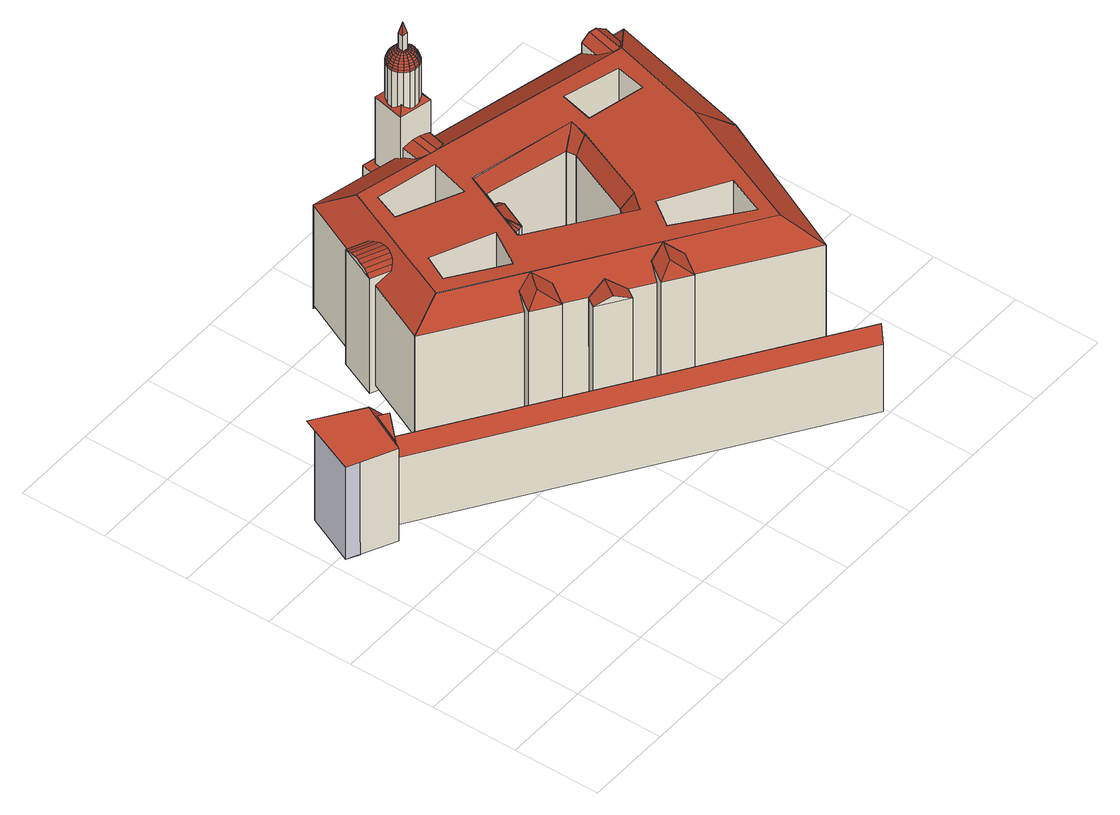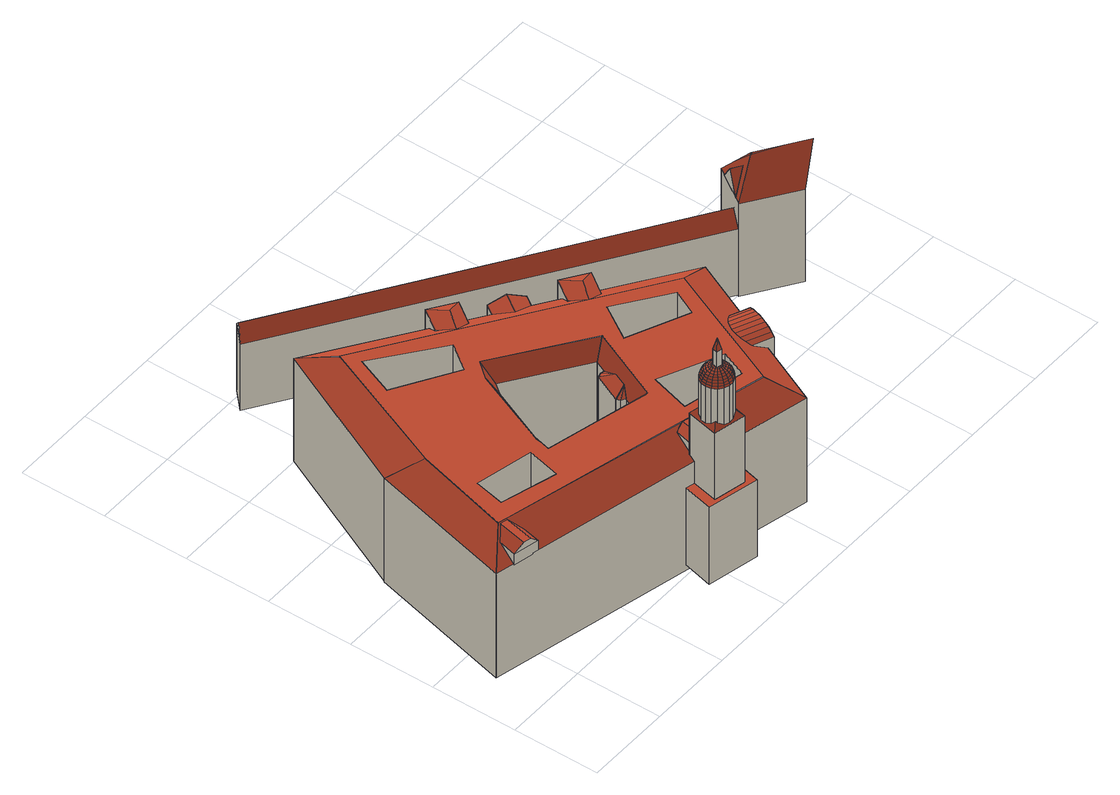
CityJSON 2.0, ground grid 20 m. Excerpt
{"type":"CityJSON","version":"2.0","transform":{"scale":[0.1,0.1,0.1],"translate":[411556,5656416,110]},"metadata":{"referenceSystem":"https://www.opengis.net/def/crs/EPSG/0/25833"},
"CityObjects":{
"building1":{"type":"Building","attributes":{"name":"Residenzschloss Dresdensmannsturm","Gemeindeschluessel":14612000,"Dachneigung":32.21,"Dachorientierung":7.76,"MittlereTraufHoehe":126.92,"QualitaetDacherkennung":100,"ObjektHoehe":32.31,"BodenHoehe":112.13,"Geometrietyp2DReferenz":"3000","AbsoluteHoehe":144.44,"Dachflaeche":2855.37,"measuredHeight":32.31,"function":"31001_3031","roofType":"5000","storeysAboveGround":11},"children":["building1-1","building1-2"]},
"building1-1":{"type":"BuildingPart","attributes":{"Dachneigung":35.09,"Dachorientierung":-55.31,"MittlereTraufHoehe":136.72,"QualitaetDacherkennung":100,"BodenHoehe":112.15,"ObjektTeilHoehe":32.26,"Geometrietyp2DReferenz":"3000","AbsoluteHoehe":144.41,"Dachflaeche":292.29,"measuredHeight":32.26,"roofType":"5000","storeysAboveGround":11},"parents":["building1"],"geometry":[{"type":"MultiSurface","lod":"2","boundaries":[[[0,1,2,3]],[[1,4,5,2]],[[4,1,6]],[[1,0,7,6]],[[8,9,4,6,7]],[[3,2,5,10]],[[5,4,9,11,10]],[[8,10,11,9]],[[8,0,3,10]],[[0,8,7]]],"semantics":{"surfaces":[{"type":"WallSurface"},{"type":"RoofSurface"},{"type":"GroundSurface"},{"type":"ClosureSurface","isClosure":"1","QuelleClosure":"LoD2WallSurface"}],"values":[0,0,1,1,1,2,0,3,3,3]}}]},
"building1-2":{"type":"BuildingPart","attributes":{"Dachneigung":35.86,"Dachorientierung":0,"MittlereTraufHoehe":138.31,"QualitaetDacherkennung":100,"BodenHoehe":136.72,"ObjektTeilHoehe":4.76,"Geometrietyp2DReferenz":"3000","AbsoluteHoehe":141.48,"Dachflaeche":15.74,"measuredHeight":4.76,"roofType":"9999","storeysAboveGround":2},"parents":["building1"],"geometry":[{"type":"MultiSurface","lod":"2","boundaries":[[[12,13,14]],[[13,15,14]],[[12,15,16]],[[13,12,16]],[[15,13,16]],[[12,14,15]]],"semantics":{"surfaces":[{"type":"WallSurface"},{"type":"RoofSurface"},{"type":"GroundSurface"}],"values":[0,0,0,1,1,2]}}]},
"building2":{"type":"Building","attributes":{"Gemeindeschluessel":14612000,"Dachneigung":42.59,"Dachorientierung":-56.01,"MittlereTraufHoehe":129.91,"QualitaetDacherkennung":100,"ObjektHoehe":20.76,"BodenHoehe":112.16,"Geometrietyp2DReferenz":"3000","AbsoluteHoehe":132.92,"Dachflaeche":847.97,"measuredHeight":20.76,"function":"31001_9998","roofType":"3100","storeysAboveGround":7},"geometry":[{"type":"MultiSurface","lod":"2","boundaries":[[[17,18,19,20]],[[18,21,22,19]],[[21,23,24,22]],[[23,17,20,24]],[[21,18,25]],[[17,23,26]],[[18,17,26,25]],[[23,21,25,26]],[[20,19,22,24]]],"semantics":{"surfaces":[{"type":"WallSurface"},{"type":"RoofSurface"},{"type":"GroundSurface"}],"values":[0,0,0,0,0,0,1,1,2]}}]},
"building3":{"type":"Building","attributes":{"name":"Oberlandesgericht","Gemeindeschluessel":14612000,"Dachneigung":90,"Dachorientierung":0,"MittlereTraufHoehe":142.89,"QualitaetDacherkennung":100,"ObjektHoehe":31.64,"BodenHoehe":111.25,"Geometrietyp2DReferenz":"3000","AbsoluteHoehe":142.89,"Dachflaeche":1938.85,"measuredHeight":31.64,"function":"31001_3015","roofType":"1000","storeysAboveGround":11},"children":["building3-1","building3-2","building3-3","building3-4","building3-5","building3-6","building3-7","building3-8","building3-9","building3-10","building3-11","building3-12","building3-13","building3-14","building3-15","building3-16","building3-17","building3-18","building3-19","building3-20","building3-21","building3-22","building3-23","building3-24"],"geometry":[{"type":"MultiSurface","lod":"2","boundaries":[[[27,28,29,30]],[[28,31,32,29]],[[31,33,34,32]],[[33,27,30,34]],[[35,36,37,38]],[[36,39,40,37]],[[39,41,42,40]],[[41,35,38,42]],[[43,44,45,46]],[[44,47,48,45]],[[47,49,50,48]],[[49,43,46,50]],[[51,52,53,54]],[[52,55,56,53]],[[55,57,58,56]],[[57,51,54,58]],[[59,60,61,62,63,64,65,66,51,57,55,52,51,66,67,68,69,43,49,47,44,43,69,70,65,27,35,41,39,36,35,27,33,31,28,27,65,64]],[[71,72,30,29,32,34,30,38,37,40,42,38,30,72,73,74,46,45,48,50,46,74,75,76,77,54,53,56,58,54,77,72,71,78,79,80,81,82]],[[73,72,83,84]],[[70,84,83,65]],[[74,73,84,85]],[[69,85,84,70]],[[75,74,85,86]],[[68,87,86,85,69]],[[76,75,86,87,88,89]],[[67,88,87,68]],[[77,76,89,90]],[[66,90,89,88,67]],[[72,77,90,83]],[[65,83,90,66]],[[64,63,78,71]],[[63,62,91,79,78]],[[80,79,91,92]],[[91,62,61,93,92]],[[81,80,92,93,94]],[[60,95,94,93,61]],[[82,81,94,95,96]],[[59,96,95,60]],[[59,64,71,82,96]]],"semantics":{"surfaces":[{"type":"WallSurface"},{"type":"RoofSurface"},{"type":"GroundSurface"},{"type":"ClosureSurface","isClosure":"1","QuelleClosure":"LoD2WallSurface"}],"values":[0,0,0,0,0,0,0,0,0,0,0,0,0,0,0,0,1,2,0,3,0,3,0,3,0,3,0,3,0,3,3,3,0,3,0,3,0,3,3]}}]},
"building3-1":{"type":"BuildingPart","attributes":{"Dachneigung":58.33,"Dachorientierung":0,"MittlereTraufHoehe":140.73,"QualitaetDacherkennung":100,"BodenHoehe":110.98,"ObjektTeilHoehe":31.91,"Geometrietyp2DReferenz":"3000","AbsoluteHoehe":142.89,"Dachflaeche":592.73,"measuredHeight":31.91,"roofType":"2100","storeysAboveGround":11},"parents":["building3"],"geometry":[{"type":"MultiSurface","lod":"2","boundaries":[[[59,64,63,97,98]],[[99,100,101,102]],[[100,99,103,98,97],[104,105,106,107]],[[104,107,106,105]],[[97,63,78,101,100]],[[102,101,78,71,82]],[[71,78,63,64]],[[59,96,82,71,64]],[[103,99,102,82,96]],[[98,103,96,59]]],"semantics":{"surfaces":[{"type":"RoofSurface"},{"type":"GroundSurface"},{"type":"WallSurface"},{"type":"ClosureSurface","isClosure":"1","QuelleClosure":"LoD2WallSurface"}],"values":[0,1,2,3,3,2,3,3,2,3]}}]},
"building3-2":{"type":"BuildingPart","attributes":{"Dachneigung":39.91,"Dachorientierung":0,"MittlereTraufHoehe":150.59,"QualitaetDacherkennung":100,"BodenHoehe":112.61,"ObjektTeilHoehe":42.52,"Geometrietyp2DReferenz":"3000","AbsoluteHoehe":155.13,"Dachflaeche":89.59,"measuredHeight":42.52,"roofType":"3500","storeysAboveGround":14},"parents":["building3"],"geometry":[{"type":"MultiSurface","lod":"2","boundaries":[[[108,109,110,111]],[[109,108,112]],[[113,109,112]],[[114,113,112]],[[108,114,112]],[[111,110,104,115,116,117]],[[118,105,104,110,109,113]],[[118,115,104,105]],[[119,118,113,114]],[[119,116,115,118]],[[111,117,120,119,114,108]],[[117,116,119,120]]],"semantics":{"surfaces":[{"type":"WallSurface"},{"type":"RoofSurface"},{"type":"GroundSurface"},{"type":"ClosureSurface","isClosure":"1","QuelleClosure":"LoD2WallSurface"}],"values":[0,1,1,1,1,2,0,3,0,3,0,3]}}]},
"building3-3":{"type":"BuildingPart","attributes":{"Dachneigung":59.41,"Dachorientierung":24.27,"MittlereTraufHoehe":138.57,"QualitaetDacherkennung":100,"BodenHoehe":113.97,"ObjektTeilHoehe":26.16,"Geometrietyp2DReferenz":"3000","AbsoluteHoehe":140.13,"Dachflaeche":30.07,"measuredHeight":26.16,"roofType":"3200","storeysAboveGround":9},"parents":["building3"],"geometry":[{"type":"MultiSurface","lod":"2","boundaries":[[[121,122,123,124,125]],[[126,127,128,129,130]],[[122,121,131,132]],[[127,126,132,131]],[[125,124,129,128]],[[129,124,123,130]],[[126,130,123,122]],[[127,121,125,128]],[[126,122,132]],[[121,127,131]]],"semantics":{"surfaces":[{"type":"WallSurface"},{"type":"RoofSurface"},{"type":"GroundSurface"},{"type":"ClosureSurface","isClosure":"1","QuelleClosure":"LoD2WallSurface"},{"type":"ClosureSurface","isClosure":"1","QuelleClosure":"LoD2RoofSurface"}],"values":[0,0,1,1,2,0,3,3,4,4]}}]},
"building3-4":{"type":"BuildingPart","attributes":{"Dachneigung":64.39,"Dachorientierung":37.98,"MittlereTraufHoehe":141.1,"QualitaetDacherkennung":100,"BodenHoehe":111.95,"ObjektTeilHoehe":30.94,"Geometrietyp2DReferenz":"3000","AbsoluteHoehe":142.89,"Dachflaeche":58.4,"measuredHeight":30.94,"roofType":"5000","storeysAboveGround":10},"parents":["building3"],"geometry":[{"type":"MultiSurface","lod":"2","boundaries":[[[133,134,135,136]],[[134,137,138,135]],[[137,139,140,138]],[[139,133,136,140]],[[137,134,141]],[[133,139,142]],[[134,133,142,141]],[[139,137,141,142]],[[136,135,138,140]]],"semantics":{"surfaces":[{"type":"WallSurface"},{"type":"RoofSurface"},{"type":"GroundSurface"}],"values":[0,0,0,0,1,0,1,1,2]}}]},
"building3-5":{"type":"BuildingPart","attributes":{"Dachneigung":25.05,"Dachorientierung":0,"MittlereTraufHoehe":140.73,"QualitaetDacherkennung":100,"BodenHoehe":113.55,"ObjektTeilHoehe":29.33,"Geometrietyp2DReferenz":"3000","AbsoluteHoehe":142.89,"Dachflaeche":106.33,"measuredHeight":29.33,"roofType":"2100","storeysAboveGround":10},"parents":["building3"],"geometry":[{"type":"MultiSurface","lod":"2","boundaries":[[[143,144,145,146]],[[144,143,66,65]],[[83,90,146,145]],[[65,66,90,83]],[[66,143,146,90]],[[145,144,65,83]]],"semantics":{"surfaces":[{"type":"WallSurface"},{"type":"RoofSurface"},{"type":"GroundSurface"},{"type":"ClosureSurface","isClosure":"1","QuelleClosure":"LoD2WallSurface"}],"values":[0,1,2,3,3,3]}}]},
"building3-6":{"type":"BuildingPart","attributes":{"Dachneigung":-55.9,"Dachorientierung":0,"MittlereTraufHoehe":138.57,"QualitaetDacherkennung":100,"BodenHoehe":114.45,"ObjektTeilHoehe":25.68,"Geometrietyp2DReferenz":"3000","AbsoluteHoehe":140.13,"Dachflaeche":7.22,"measuredHeight":25.68,"roofType":"3500","storeysAboveGround":9},"parents":["building3"],"geometry":[{"type":"MultiSurface","lod":"2","boundaries":[[[122,147,148,123]],[[147,149,150,148]],[[126,149,132]],[[147,122,132]],[[149,147,132]],[[150,130,123,148]],[[149,126,130,150]],[[126,122,123,130]],[[122,126,132]]],"semantics":{"surfaces":[{"type":"WallSurface"},{"type":"RoofSurface"},{"type":"GroundSurface"},{"type":"ClosureSurface","isClosure":"1","QuelleClosure":"LoD2WallSurface"},{"type":"ClosureSurface","isClosure":"1","QuelleClosure":"LoD2RoofSurface"}],"values":[0,0,1,1,1,2,3,3,4]}}]},
"building3-7":{"type":"BuildingPart","attributes":{"Dachneigung":54.68,"Dachorientierung":12.41,"MittlereTraufHoehe":141.21,"QualitaetDacherkennung":100,"BodenHoehe":138.44,"ObjektTeilHoehe":4.45,"Geometrietyp2DReferenz":"3000","AbsoluteHoehe":142.89,"Dachflaeche":45.62,"measuredHeight":4.45,"roofType":"9999","storeysAboveGround":1},"parents":["building3"],"geometry":[{"type":"MultiSurface","lod":"2","boundaries":[[[151,152,153,154]],[[152,155,156,153]],[[155,157,158,156]],[[157,151,154,158]],[[152,151,159,160]],[[155,152,160,161]],[[157,155,161,162]],[[151,157,162,159]],[[161,160,159,162]],[[154,153,156,158]]],"semantics":{"surfaces":[{"type":"WallSurface"},{"type":"RoofSurface"},{"type":"GroundSurface"}],"values":[0,0,0,0,1,0,1,0,1,2]}}]},
"building3-8":{"type":"BuildingPart","attributes":{"Dachneigung":30.79,"Dachorientierung":0,"MittlereTraufHoehe":140.73,"QualitaetDacherkennung":100,"BodenHoehe":113.65,"ObjektTeilHoehe":29.24,"Geometrietyp2DReferenz":"3000","AbsoluteHoehe":142.89,"Dachflaeche":113.99,"measuredHeight":29.24,"roofType":"2100","storeysAboveGround":10},"parents":["building3"],"geometry":[{"type":"MultiSurface","lod":"2","boundaries":[[[163,164,165,166]],[[164,163,70,69]],[[85,84,166,165]],[[69,70,84,85]],[[70,163,166,84]],[[164,69,85,165]]],"semantics":{"surfaces":[{"type":"WallSurface"},{"type":"RoofSurface"},{"type":"GroundSurface"},{"type":"ClosureSurface","isClosure":"1","QuelleClosure":"LoD2WallSurface"}],"values":[0,1,2,3,3,3]}}]},
"building3-9":{"type":"BuildingPart","attributes":{"Dachneigung":57.98,"Dachorientierung":0,"MittlereTraufHoehe":140.73,"QualitaetDacherkennung":100,"BodenHoehe":112.05,"ObjektTeilHoehe":30.84,"Geometrietyp2DReferenz":"3000","AbsoluteHoehe":142.89,"Dachflaeche":300.82,"measuredHeight":30.84,"roofType":"2100","storeysAboveGround":10},"parents":["building3"],"geometry":[{"type":"MultiSurface","lod":"2","boundaries":[[[167,98,103,168]],[[98,167,60,59]],[[96,95,168,103]],[[59,60,95,96]],[[60,167,168,95]],[[98,59,96,103]]],"semantics":{"surfaces":[{"type":"WallSurface"},{"type":"RoofSurface"},{"type":"GroundSurface"},{"type":"ClosureSurface","isClosure":"1","QuelleClosure":"LoD2WallSurface"}],"values":[0,1,2,3,3,3]}}]},
"building3-10":{"type":"BuildingPart","attributes":{"Dachneigung":56.84,"Dachorientierung":0,"MittlereTraufHoehe":140.73,"QualitaetDacherkennung":100,"BodenHoehe":110.98,"ObjektTeilHoehe":31.91,"Geometrietyp2DReferenz":"3000","AbsoluteHoehe":142.89,"Dachflaeche":228.31,"measuredHeight":31.91,"roofType":"2100","storeysAboveGround":11},"parents":["building3"],"geometry":[{"type":"MultiSurface","lod":"2","boundaries":[[[97,169,170,171,100]],[[63,62,169,97]],[[100,171,172,101]],[[172,171,170,91,79]],[[62,91,170,169]],[[79,78,101,172]],[[63,78,79,91,62]],[[63,97,100,101,78]]],"semantics":{"surfaces":[{"type":"WallSurface"},{"type":"RoofSurface"},{"type":"GroundSurface"},{"type":"ClosureSurface","isClosure":"1","QuelleClosure":"LoD2WallSurface"}],"values":[0,1,2,0,3,0,3,3]}}]},
"building3-11":{"type":"BuildingPart","attributes":{"Dachneigung":73.71,"Dachorientierung":11.18,"MittlereTraufHoehe":142.16,"QualitaetDacherkennung":100,"BodenHoehe":139.69,"ObjektTeilHoehe":3.19,"Geometrietyp2DReferenz":"3000","AbsoluteHoehe":142.89,"Dachflaeche":34.05,"measuredHeight":3.19,"roofType":"9999","storeysAboveGround":1},"parents":["building3"],"geometry":[{"type":"MultiSurface","lod":"2","boundaries":[[[173,174,175,176]],[[174,177,178,175]],[[177,179,180,178]],[[179,173,176,180]],[[174,173,181,182]],[[177,174,182,183]],[[179,177,183,184]],[[173,179,184,181]],[[183,182,181,184]],[[176,175,178,180]]],"semantics":{"surfaces":[{"type":"WallSurface"},{"type":"RoofSurface"},{"type":"GroundSurface"}],"values":[0,0,0,0,1,0,1,0,1,2]}}]},
"building3-12":{"type":"BuildingPart","attributes":{"Dachneigung":28.62,"Dachorientierung":0,"MittlereTraufHoehe":140.73,"QualitaetDacherkennung":100,"BodenHoehe":113.82,"ObjektTeilHoehe":29.06,"Geometrietyp2DReferenz":"3000","AbsoluteHoehe":142.89,"Dachflaeche":89.78,"measuredHeight":29.06,"roofType":"2100","storeysAboveGround":10},"parents":["building3"],"geometry":[{"type":"MultiSurface","lod":"2","boundaries":[[[185,186,187,188]],[[186,185,68,67]],[[88,87,188,187]],[[67,68,87,88]],[[68,185,188,87]],[[186,67,88,187]]],"semantics":{"surfaces":[{"type":"WallSurface"},{"type":"RoofSurface"},{"type":"GroundSurface"},{"type":"ClosureSurface","isClosure":"1","QuelleClosure":"LoD2WallSurface"}],"values":[0,1,2,3,3,3]}}]},
"building3-13":{"type":"BuildingPart","attributes":{"Dachneigung":9.2,"Dachorientierung":0,"MittlereTraufHoehe":160.75,"QualitaetDacherkennung":100,"BodenHoehe":150.86,"ObjektTeilHoehe":13.19,"Geometrietyp2DReferenz":"3000","AbsoluteHoehe":164.05,"Dachflaeche":73.35,"measuredHeight":13.19,"roofType":"3700","storeysAboveGround":4},"parents":["building3"],"geometry":[{"type":"MultiSurface","lod":"2","boundaries":[[[189,190,191,192]],[[192,191,193,194]],[[194,193,195,196]],[[196,195,197,198]],[[198,197,199,200]],[[200,199,201,202]],[[202,201,203,204]],[[204,203,205,206]],[[206,205,207,208]],[[208,207,209,210]],[[210,209,211,212]],[[212,211,213,214]],[[214,213,215,216]],[[216,215,217,218]],[[218,217,219,220]],[[220,219,221,222]],[[222,221,223,224]],[[224,223,190,189]],[[190,225,226,191]],[[191,226,227,193]],[[193,227,228,195]],[[195,228,229,197]],[[197,229,230,199]],[[199,230,231,201]],[[201,231,232,203]],[[203,232,233,205]],[[205,233,234,207]],[[207,234,235,209]],[[209,235,236,211]],[[211,236,237,213]],[[213,237,238,215]],[[215,238,239,217]],[[217,239,240,219]],[[219,240,241,221]],[[221,241,242,223]],[[223,242,225,190]],[[243,244,245,246,247,248,249,250,251,252,253,254,255,256,257,258,259,260]],[[242,241,244,243]],[[241,240,245,244]],[[240,239,246,245]],[[239,238,247,246]],[[238,237,248,247]],[[237,236,249,248]],[[236,235,250,249]],[[235,234,251,250]],[[234,233,252,251]],[[233,232,253,252]],[[232,231,254,253]],[[231,230,255,254]],[[230,229,256,255]],[[229,228,257,256]],[[228,227,258,257]],[[227,226,259,258]],[[226,225,260,259]],[[225,242,243,260]],[[261,262,263]],[[261,263,264]],[[261,264,265]],[[261,265,266]],[[261,266,267]],[[261,267,268]],[[261,268,269]],[[261,269,270]],[[261,270,271]],[[261,271,272]],[[261,272,273]],[[261,273,274]],[[261,274,275]],[[261,275,276]],[[261,276,277]],[[261,277,278]],[[261,278,279]],[[261,279,262]],[[262,280,281,263]],[[263,281,282,264]],[[264,282,283,265]],[[265,283,284,266]],[[266,284,285,267]],[[267,285,286,268]],[[268,286,287,269]],[[269,287,288,270]],[[270,288,289,271]],[[271,289,290,272]],[[272,290,291,273]],[[273,291,292,274]],[[274,292,293,275]],[[275,293,294,276]],[[276,294,295,277]],[[277,295,296,278]],[[278,296,297,279]],[[279,297,280,262]],[[280,298,299,281]],[[281,299,300,282]],[[282,300,301,283]],[[283,301,302,284]],[[284,302,303,285]],[[285,303,304,286]],[[286,304,305,287]],[[287,305,306,288]],[[288,306,307,289]],[[289,307,308,290]],[[290,308,309,291]],[[291,309,310,292]],[[292,310,311,293]],[[293,311,312,294]],[[294,312,313,295]],[[295,313,314,296]],[[296,314,315,297]],[[297,315,298,280]],[[298,316,317,299]],[[299,317,318,300]],[[300,318,319,301]],[[301,319,320,302]],[[302,320,321,303]],[[303,321,322,304]],[[304,322,323,305]],[[305,323,324,306]],[[306,324,325,307]],[[307,325,326,308]],[[308,326,327,309]],[[309,327,328,310]],[[310,328,329,311]],[[311,329,330,312]],[[312,330,331,313]],[[313,331,332,314]],[[314,332,333,315]],[[315,333,316,298]],[[316,334,335,317]],[[317,335,336,318]],[[318,336,337,319]],[[319,337,338,320]],[[320,338,339,321]],[[321,339,340,322]],[[322,340,341,323]],[[323,341,342,324]],[[324,342,343,325]],[[325,343,344,326]],[[326,344,345,327]],[[327,345,346,328]],[[328,346,347,329]],[[329,347,348,330]],[[330,348,349,331]],[[331,349,350,332]],[[332,350,351,333]],[[333,351,334,316]],[[334,352,353,335]],[[335,353,354,336]],[[336,354,355,337]],[[337,355,356,338]],[[338,356,357,339]],[[339,357,358,340]],[[340,358,359,341]],[[341,359,360,342]],[[342,360,361,343]],[[343,361,362,344]],[[344,362,363,345]],[[345,363,364,346]],[[346,364,365,347]],[[347,365,366,348]],[[348,366,367,349]],[[349,367,368,350]],[[350,368,369,351]],[[351,369,352,334]],[[352,189,192,353]],[[353,192,194,354]],[[354,194,196,355]],[[355,196,198,356]],[[356,198,200,357]],[[357,200,202,358]],[[358,202,204,359]],[[359,204,206,360]],[[360,206,208,361]],[[361,208,210,362]],[[362,210,212,363]],[[363,212,214,364]],[[364,214,216,365]],[[365,216,218,366]],[[366,218,220,367]],[[367,220,222,368]],[[368,222,224,369]],[[369,224,189,352]]],"semantics":{"surfaces":[{"type":"RoofSurface"},{"type":"GroundSurface"},{"type":"WallSurface"}],"values":[0,0,0,0,0,0,0,0,0,0,0,0,0,0,0,0,0,0,0,0,0,0,0,0,0,0,0,0,0,0,0,0,0,0,0,0,1,2,2,2,2,2,2,2,2,2,2,2,2,2,2,2,2,2,2,0,0,0,0,0,0,0,0,0,0,0,0,0,0,0,0,0,0,0,0,0,0,0,0,0,0,0,0,0,0,0,0,0,0,0,0,0,0,0,0,0,0,0,0,0,0,0,0,0,0,0,0,0,0,0,0,0,0,0,0,0,0,0,0,0,0,0,0,0,0,0,0,0,0,0,0,0,0,0,0,0,0,0,0,0,0,0,0,0,0,0,0,0,0,0,0,0,0,0,0,0,0,0,0,0,0,0,0,0,0,0,0,0,0,0,0,0,0,0,0,0,0,0,0,0,0]}}]},
"building3-14":{"type":"BuildingPart","attributes":{"Dachneigung":67.39,"Dachorientierung":34.77,"MittlereTraufHoehe":138.57,"QualitaetDacherkennung":100,"BodenHoehe":111.97,"ObjektTeilHoehe":28.29,"Geometrietyp2DReferenz":"3000","AbsoluteHoehe":140.25,"Dachflaeche":35.41,"measuredHeight":28.29,"roofType":"3100","storeysAboveGround":9},"parents":["building3"],"geometry":[{"type":"MultiSurface","lod":"2","boundaries":[[[370,371,372,373]],[[371,374,375,372]],[[374,376,377,375]],[[374,371,378]],[[370,376,379]],[[371,370,379,378]],[[376,374,378,379]],[[373,372,375,377]],[[376,370,373,377]]],"semantics":{"surfaces":[{"type":"WallSurface"},{"type":"RoofSurface"},{"type":"GroundSurface"},{"type":"ClosureSurface","isClosure":"1","QuelleClosure":"LoD2WallSurface"}],"values":[0,0,0,0,0,1,1,2,3]}}]},
"building3-15":{"type":"BuildingPart","attributes":{"Dachneigung":31.37,"Dachorientierung":0,"MittlereTraufHoehe":140.73,"QualitaetDacherkennung":100,"BodenHoehe":113.65,"ObjektTeilHoehe":29.24,"Geometrietyp2DReferenz":"3000","AbsoluteHoehe":142.89,"Dachflaeche":19.79,"measuredHeight":29.24,"roofType":"2100","storeysAboveGround":10},"parents":["building3"],"geometry":[{"type":"MultiSurface","lod":"2","boundaries":[[[164,185,188,380,165]],[[185,164,69,68]],[[86,85,165,380]],[[68,69,85,86,87]],[[69,164,165,85]],[[86,380,188,87]],[[68,87,188,185]]],"semantics":{"surfaces":[{"type":"WallSurface"},{"type":"RoofSurface"},{"type":"GroundSurface"},{"type":"ClosureSurface","isClosure":"1","QuelleClosure":"LoD2WallSurface"}],"values":[0,1,2,3,3,0,3]}}]},
"building3-16":{"type":"BuildingPart","attributes":{"Dachneigung":-46.1,"Dachorientierung":0,"MittlereTraufHoehe":138.57,"QualitaetDacherkennung":100,"BodenHoehe":113.94,"ObjektTeilHoehe":26.2,"Geometrietyp2DReferenz":"3000","AbsoluteHoehe":140.13,"Dachflaeche":5.92,"measuredHeight":26.2,"roofType":"3500","storeysAboveGround":9},"parents":["building3"],"geometry":[{"type":"MultiSurface","lod":"2","boundaries":[[[381,121,125,382,383]],[[127,384,385,386,128]],[[384,381,383,385]],[[121,381,131]],[[384,127,131]],[[381,384,131]],[[383,382,386,385]],[[386,382,125,128]],[[125,121,127,128]],[[127,121,131]]],"semantics":{"surfaces":[{"type":"WallSurface"},{"type":"RoofSurface"},{"type":"GroundSurface"},{"type":"ClosureSurface","isClosure":"1","QuelleClosure":"LoD2WallSurface"},{"type":"ClosureSurface","isClosure":"1","QuelleClosure":"LoD2RoofSurface"}],"values":[0,0,0,1,1,1,2,0,3,4]}}]},
"building3-17":{"type":"BuildingPart","attributes":{"Dachneigung":65.12,"Dachorientierung":0,"MittlereTraufHoehe":140.79,"QualitaetDacherkennung":100,"BodenHoehe":110.31,"ObjektTeilHoehe":31.69,"Geometrietyp2DReferenz":"3000","AbsoluteHoehe":142,"Dachflaeche":79.73,"measuredHeight":31.69,"roofType":"3900","storeysAboveGround":11},"parents":["building3"],"geometry":[{"type":"MultiSurface","lod":"2","boundaries":[[[387,388,389,390]],[[388,391,392,389]],[[391,393,394,392]],[[393,387,390,394]],[[388,395,396,397,398,399,400,401,391]],[[393,402,403,404,405,406,407,408,387]],[[391,401,402,393]],[[401,400,403,402]],[[400,399,404,403]],[[399,398,405,404]],[[398,397,406,405]],[[397,396,407,406]],[[396,395,408,407]],[[395,388,387,408]],[[390,389,392,394]]],"semantics":{"surfaces":[{"type":"WallSurface"},{"type":"RoofSurface"},{"type":"GroundSurface"}],"values":[0,0,0,0,0,0,1,1,1,1,1,1,1,1,2]}}]},
"building3-18":{"type":"BuildingPart","attributes":{"Dachneigung":55.3,"Dachorientierung":0,"MittlereTraufHoehe":140.73,"QualitaetDacherkennung":100,"BodenHoehe":111.86,"ObjektTeilHoehe":31.03,"Geometrietyp2DReferenz":"3000","AbsoluteHoehe":142.89,"Dachflaeche":584.96,"measuredHeight":31.03,"roofType":"2100","storeysAboveGround":10},"parents":["building3"],"geometry":[{"type":"MultiSurface","lod":"2","boundaries":[[[167,376,370,409,61,60]],[[94,93,410,411]],[[60,61,93,94,95]],[[61,409,410,93]],[[411,410,409,370,373,377,376,167,168]],[[377,373,370,376]],[[94,411,168,95]],[[60,95,168,167]]],"semantics":{"surfaces":[{"type":"RoofSurface"},{"type":"GroundSurface"},{"type":"ClosureSurface","isClosure":"1","QuelleClosure":"LoD2WallSurface"},{"type":"WallSurface"}],"values":[0,1,2,2,3,2,3,2]}}]},
"building3-19":{"type":"BuildingPart","attributes":{"Dachneigung":27.96,"Dachorientierung":0,"MittlereTraufHoehe":140.73,"QualitaetDacherkennung":100,"BodenHoehe":113.57,"ObjektTeilHoehe":29.32,"Geometrietyp2DReferenz":"3000","AbsoluteHoehe":142.89,"Dachflaeche":82.3,"measuredHeight":29.32,"roofType":"2100","storeysAboveGround":10},"parents":["building3"],"geometry":[{"type":"MultiSurface","lod":"2","boundaries":[[[163,149,126,144,65,70]],[[84,83,145,166]],[[70,65,83,84]],[[65,144,145,83]],[[145,144,126,130,150,149,163,166]],[[150,130,126,149]],[[166,163,70,84]]],"semantics":{"surfaces":[{"type":"RoofSurface"},{"type":"GroundSurface"},{"type":"ClosureSurface","isClosure":"1","QuelleClosure":"LoD2WallSurface"},{"type":"WallSurface"}],"values":[0,1,2,2,3,2,2]}}]},
"building3-20":{"type":"BuildingPart","attributes":{"Dachneigung":90,"Dachorientierung":0,"MittlereTraufHoehe":132.97,"QualitaetDacherkennung":100,"BodenHoehe":112.55,"ObjektTeilHoehe":20.42,"Geometrietyp2DReferenz":"3000","AbsoluteHoehe":132.97,"Dachflaeche":40.35,"measuredHeight":20.42,"roofType":"1000","storeysAboveGround":7},"parents":["building3"],"geometry":[{"type":"MultiSurface","lod":"2","boundaries":[[[412,120,117,413]],[[105,106,107,104]],[[106,414,415,107]],[[414,416,417,415]],[[416,412,413,417]],[[416,414,106,105,118,119,120,412]],[[413,117,116,115,104,107,415,417]],[[116,117,120,119]],[[116,119,118,115]],[[115,118,105,104]]],"semantics":{"surfaces":[{"type":"WallSurface"},{"type":"RoofSurface"},{"type":"GroundSurface"},{"type":"ClosureSurface","isClosure":"1","QuelleClosure":"LoD2WallSurface"}],"values":[0,0,0,0,0,1,2,3,3,3]}}]},
"building3-21":{"type":"BuildingPart","attributes":{"Dachneigung":33.03,"Dachorientierung":0,"MittlereTraufHoehe":140.73,"QualitaetDacherkennung":100,"BodenHoehe":113.55,"ObjektTeilHoehe":29.33,"Geometrietyp2DReferenz":"3000","AbsoluteHoehe":142.89,"Dachflaeche":16.37,"measuredHeight":29.33,"roofType":"2100","storeysAboveGround":10},"parents":["building3"],"geometry":[{"type":"MultiSurface","lod":"2","boundaries":[[[186,143,146,418,187]],[[143,186,67,66]],[[90,89,418,146]],[[66,67,88,89,90]],[[187,418,89,88]],[[88,67,186,187]],[[143,66,90,146]]],"semantics":{"surfaces":[{"type":"WallSurface"},{"type":"RoofSurface"},{"type":"GroundSurface"},{"type":"ClosureSurface","isClosure":"1","QuelleClosure":"LoD2WallSurface"}],"values":[0,1,2,3,0,3,3]}}]},
"building3-22":{"type":"BuildingPart","attributes":{"Dachneigung":57.35,"Dachorientierung":0,"MittlereTraufHoehe":140.73,"QualitaetDacherkennung":100,"BodenHoehe":111.26,"ObjektTeilHoehe":31.63,"Geometrietyp2DReferenz":"3000","AbsoluteHoehe":142.89,"Dachflaeche":286.76,"measuredHeight":31.63,"roofType":"2100","storeysAboveGround":11},"parents":["building3"],"geometry":[{"type":"MultiSurface","lod":"2","boundaries":[[[169,409,410,419,170]],[[409,169,62,61]],[[92,91,170,419]],[[61,62,91,92,93]],[[62,169,170,91]],[[92,419,410,93]],[[61,93,410,409]]],"semantics":{"surfaces":[{"type":"WallSurface"},{"type":"RoofSurface"},{"type":"GroundSurface"},{"type":"ClosureSurface","isClosure":"1","QuelleClosure":"LoD2WallSurface"}],"values":[0,1,2,3,3,0,3]}}]},
"building3-23":{"type":"BuildingPart","attributes":{"Dachneigung":12.57,"Dachorientierung":0,"MittlereTraufHoehe":167.99,"QualitaetDacherkennung":100,"BodenHoehe":163.91,"ObjektTeilHoehe":6.95,"Geometrietyp2DReferenz":"3000","AbsoluteHoehe":170.86,"Dachflaeche":7.54,"measuredHeight":6.95,"roofType":"3500","storeysAboveGround":2},"parents":["building3"],"geometry":[{"type":"MultiSurface","lod":"2","boundaries":[[[420,421,422,423]],[[421,424,425,422]],[[424,426,427,425]],[[426,420,423,427]],[[421,420,428]],[[424,421,428]],[[426,424,428]],[[420,426,428]],[[423,422,425,427]]],"semantics":{"surfaces":[{"type":"WallSurface"},{"type":"RoofSurface"},{"type":"GroundSurface"}],"values":[0,0,0,0,1,1,1,1,2]}}]},
"building3-24":{"type":"BuildingPart","attributes":{"Dachneigung":64.39,"Dachorientierung":37.98,"MittlereTraufHoehe":141.1,"QualitaetDacherkennung":100,"BodenHoehe":111.97,"ObjektTeilHoehe":30.92,"Geometrietyp2DReferenz":"3000","AbsoluteHoehe":142.89,"Dachflaeche":58.4,"measuredHeight":30.92,"roofType":"5000","storeysAboveGround":10},"parents":["building3"],"geometry":[{"type":"MultiSurface","lod":"2","boundaries":[[[429,430,431,432]],[[430,433,434,431]],[[433,435,436,434]],[[435,429,432,436]],[[433,430,437]],[[429,435,438]],[[430,429,438,437]],[[435,433,437,438]],[[432,431,434,436]]],"semantics":{"surfaces":[{"type":"WallSurface"},{"type":"RoofSurface"},{"type":"GroundSurface"}],"values":[0,0,0,0,1,0,1,1,2]}}]}
},
"vertices":[
[67,691,267],[178,614,267],[178,614,22],[67,691,22],[119,526,267],[119,526,22],[112,594,344],[8,666,344],[14,576,267],[42,562,267],[14,576,22],[42,562,22],
[130,542,267],[126,585,315],[126,585,267],[168,599,267],[148,571,315],
[175,612,197],[1020,41,198],[1020,41,22],[175,612,22],[979,1,200],[979,1,22],[142,563,200],[142,563,22],[999,21,229],[159,588,229],
[723,825,329],[749,917,329],[749,917,12],[723,825,12],[607,949,329],[607,949,12],[583,889,329],[583,889,12],[667,706,329],[530,767,329],[530,767,12],[667,706,12],[501,710,329],[501,710,12],[617,627,329],[617,627,12],[924,514,329],[883,455,329],[883,455,12],[924,514,12],[1027,342,329],[1027,342,12],[1062,430,329],[1062,430,12],[1033,759,329],[1165,729,329],[1165,729,12],[1033,759,12],[1180,798,329],[1180,798,12],[1052,835,329],[1052,835,12],[589,987,329],[460,696,329],[1040,299,329],[1171,606,329],[1230,829,329],[911,908,329],[762,837,329],[1004,779,329],[993,738,329],[919,562,329],[888,524,329],[686,668,329],[911,908,12],[762,837,12],[686,668,12],[888,524,12],[919,562,12],[993,738,12],[1004,779,12],[1230,829,12],[1171,606,12],[1040,299,12],[460,696,12],[589,987,12],[762,837,36],[686,668,36],[888,524,36],[919,562,36],[919,562,38],[993,738,38],[993,738,36],[1004,779,36],[1171,606,13],[1040,299,13],[1040,299,19],[460,696,19],[460,696,21],[589,987,21],
[1311,886,286],[551,1063,286],[551,1063,10],[1311,886,10],[1230,829,10],[589,987,10],[551,1063,21],[752,1016,26],[752,1016,230],[729,1022,230],[729,1022,26],
[823,985,406],[749,1001,406],[749,1001,26],[823,985,26],[794,1030,451],[765,1075,406],[839,1059,406],[765,1075,26],[839,1059,26],[826,999,26],[765,1075,230],[839,1059,230],[826,999,230],
[778,771,286],[748,706,286],[748,706,45],[748,706,40],[778,771,40],[731,713,286],[762,779,286],[762,779,40],[731,713,40],[731,713,45],[747,768,301],[733,738,301],
[856,391,311],[820,339,311],[820,339,19],[856,391,19],[764,378,311],[764,378,19],[800,430,311],[800,430,19],[809,391,329],[842,433,329],
[968,765,286],[778,815,286],[778,815,36],[968,765,36],
[736,703,286],[736,703,45],[727,705,286],[727,705,45],
[1268,897,312],[1256,852,312],[1256,852,284],[1268,897,284],[1198,866,312],[1198,866,284],[1208,910,312],[1208,910,284],[1244,902,329],[1228,829,329],[1210,834,329],[1227,906,329],
[715,678,286],[884,560,286],[884,560,36],[715,678,36],
[374,682,286],[374,682,21],
[1227,549,286],[1227,549,13],[1227,549,10],[1171,606,10],
[820,985,322],[810,944,322],[810,944,297],[820,985,297],[745,959,322],[745,959,297],[754,1000,322],[754,1000,297],[795,991,329],[785,939,329],[768,943,329],[778,995,329],
[901,583,286],[971,743,286],[971,743,38],[901,583,38],
[827,1030,519],[829,1030,513],[827,1042,513],[825,1041,519],[821,1052,513],[819,1051,519],[812,1060,513],[811,1059,519],[800,1064,513],[800,1062,519],[788,1064,513],[788,1062,519],[777,1060,513],[778,1059,519],[767,1052,513],[769,1051,519],[761,1042,513],[763,1041,519],[759,1030,513],[761,1030,519],[761,1018,513],[763,1019,519],[767,1008,513],[769,1009,519],[777,1000,513],[778,1002,519],[788,996,513],[788,998,519],[800,996,513],[800,998,519],[812,1000,513],[811,1002,519],[821,1008,513],[819,1009,519],[827,1018,513],[825,1019,519],[830,1030,507],[828,1042,507],[822,1053,507],[812,1061,507],[800,1065,507],[788,1065,507],[776,1061,507],[767,1053,507],[761,1042,507],[758,1030,507],[761,1018,507],[767,1007,507],[776,999,507],[788,995,507],[800,995,507],[812,999,507],[822,1007,507],[828,1018,507],[828,1018,409],[822,1007,409],[812,999,409],[800,995,409],[788,995,409],[776,999,409],[767,1007,409],[761,1018,409],[758,1030,409],[761,1042,409],[767,1053,409],[776,1061,409],[788,1065,409],[800,1065,409],[812,1061,409],[822,1053,409],[828,1042,409],[830,1030,409],[794,1030,540],[800,1030,540],[800,1032,540],[799,1034,540],[797,1035,540],[795,1036,540],[793,1036,540],[791,1035,540],[790,1034,540],[789,1032,540],[788,1030,540],[789,1028,540],[790,1026,540],[791,1025,540],[793,1024,540],[795,1024,540],[797,1025,540],[799,1026,540],[800,1028,540],[806,1030,539],[805,1034,539],[803,1038,539],[800,1040,539],[796,1042,539],[792,1042,539],[788,1040,539],[785,1038,539],[783,1034,539],[782,1030,539],[783,1026,539],[785,1023,539],[788,1020,539],[792,1019,539],[796,1019,539],[800,1020,539],[803,1023,539],[805,1026,539],[811,1030,536],[810,1036,536],[807,1041,536],[803,1045,536],[797,1047,536],[791,1047,536],[786,1045,536],[781,1041,536],[778,1036,536],[777,1030,536],[778,1024,536],[781,1019,536],[786,1015,536],[791,1013,536],[797,1013,536],[803,1015,536],[807,1019,536],[810,1024,536],[816,1030,533],[815,1038,533],[811,1044,533],[805,1049,533],[798,1052,533],[790,1052,533],[783,1049,533],[777,1044,533],[773,1038,533],[772,1030,533],[773,1022,533],[777,1016,533],[783,1011,533],[790,1008,533],[798,1008,533],[805,1011,533],[811,1016,533],[815,1022,533],[821,1030,529],[819,1039,529],[814,1047,529],[807,1053,529],[799,1056,529],[790,1056,529],[781,1053,529],[774,1047,529],[769,1039,529],[768,1030,529],[769,1021,529],[774,1013,529],[781,1007,529],[790,1004,529],[799,1004,529],[807,1007,529],[814,1013,529],[819,1021,529],[824,1030,524],[822,1040,524],[817,1049,524],[809,1056,524],[799,1060,524],[789,1060,524],[779,1056,524],[771,1049,524],[766,1040,524],[764,1030,524],[766,1020,524],[771,1011,524],[779,1004,524],[789,1000,524],[799,1000,524],[809,1004,524],[817,1011,524],[822,1020,524],
[732,434,286],[716,411,286],[716,411,20],[732,434,20],[650,457,286],[650,457,20],[666,480,286],[666,480,20],[683,434,303],[713,477,303],
[901,583,36],
[774,781,286],[778,771,39],[774,781,39],[764,786,286],[764,786,39],[762,779,39],
[505,803,308],[432,835,308],[432,835,3],[505,803,3],[470,923,308],[470,923,3],[543,891,308],[543,891,3],[436,846,313],[441,856,317],[446,868,319],[451,879,320],[456,890,319],[461,902,317],[466,913,313],[539,880,313],[534,870,317],[529,858,319],[524,847,320],[519,836,319],[514,824,317],[509,813,313],
[1063,204,286],[1063,204,19],[374,682,19],
[847,994,230],[847,994,26],[745,1091,230],[745,1091,26],[864,1064,230],[864,1064,26],
[971,743,36],
[1063,204,13],
[799,1023,580],[786,1025,580],[786,1025,539],[799,1023,539],[789,1038,580],[789,1038,539],[802,1035,580],[802,1035,539],[794,1030,609],
[634,545,311],[598,493,311],[598,493,20],[634,545,20],[542,532,311],[542,532,20],[578,584,311],[578,584,20],[587,545,329],[620,587,329]
]}
